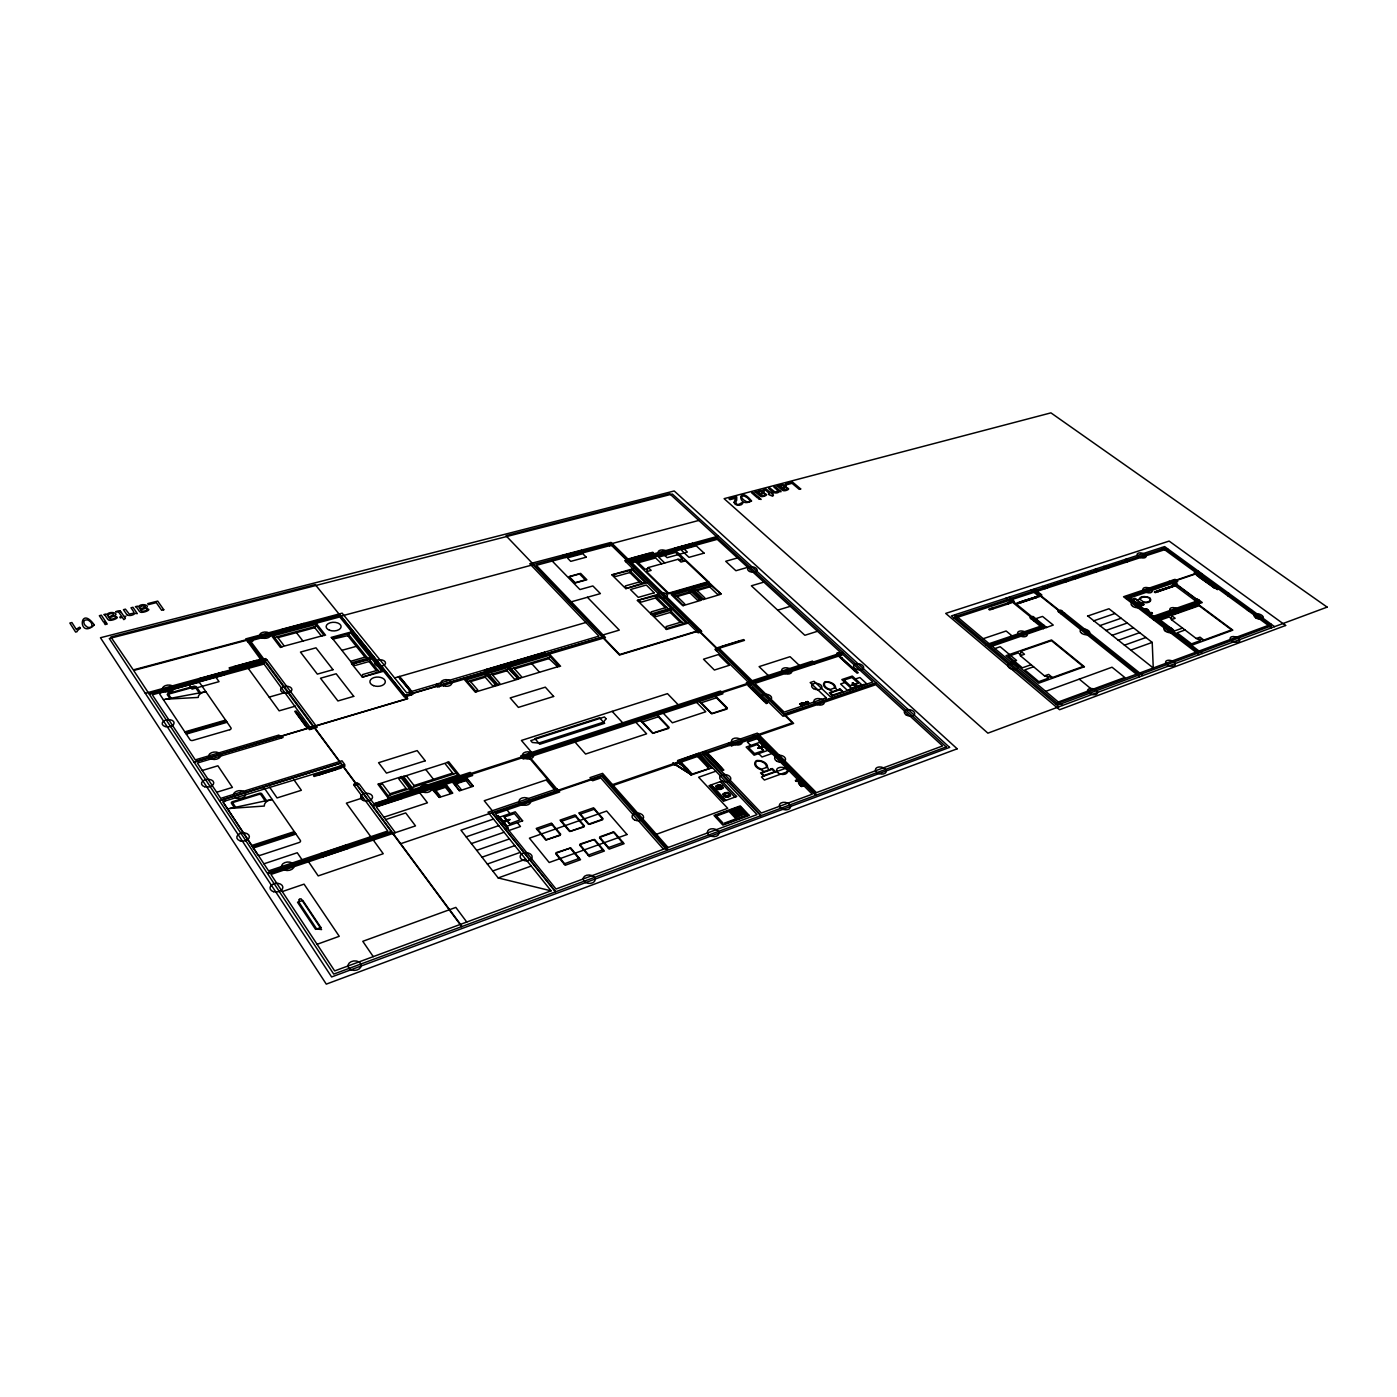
<?xml version="1.0" encoding="UTF-8"?>
<svg xmlns="http://www.w3.org/2000/svg" width="1397" height="1397" viewBox="0 0 1397 1397"><rect width="100%" height="100%" fill="white"/><g stroke="black" fill="none" stroke-linecap="round" stroke-linejoin="round"><path stroke-width="1.5" d="M388.768 798.874L377.854 784.119L379.181 783.961L389.326 797.443L410.875 790.44L400.625 777.116L401.603 776.54L412.953 791.016L401.882 776.627M383.564 671.259L362.172 677.196L381.521 670.927L371.881 658.965L351.73 664.046L372.72 657.83L351.73 631.811L331.054 637.451M507.757 819.725L509.992 819.515L508.421 820.441M726.178 793.758C722.459 795.033 729.199 797.355 728.151 794.718M1020.369 655.717L1020.858 651.264L1051.452 640.664L1083.094 666.474L1052.378 677.528L1044.502 675.886L1020.369 655.717L1024.507 654.285L1020.858 651.264M721.079 787.402L720.084 788.065M107.988 615.536C109.123 611.729 117.488 614.313 111.812 615.815M719.176 786.005L717.831 787.349L720.276 788.135M92.167 625.961L91.538 623.341A30.28 16.799 -5.1 0 0 90.491 621.822L88.343 620.146A3.161 1.764 -4.6 0 0 83.453 621.298M725.951 797.408L726.213 796.517M727.191 793.217L727.47 792.326M718.634 789.637L718.914 788.746M719.909 785.498L720.171 784.608M703.704 599.365L693.034 589.063L709.554 584.278L721.271 594.144L709.781 583.248L691.236 588.608L702.918 599.662L720.311 594.441M673.354 608.446L651.508 614.732L651.019 613.982L670.962 608.114L657.935 595.297L637.189 600.483L658.598 594.109M646.549 571.67L648.26 567.566L678.034 559.289L685.456 560.808L707.703 581.885L668.569 593.166L646.549 571.67L651.159 570.395L648.26 567.566M83.628 621.316L84.239 623.953A30.542 16.974 -4.1 0 0 85.287 625.472L87.435 627.183A3.073 1.711 -4.6 0 0 92.307 626.118M632.998 568.771L611.746 574.883L632.317 569.941L644.925 582.357L625.612 588.678L647.16 582.706M508.159 819.602L509.695 819.812L505.854 821.436M466.546 777.64L473.373 786.354L466.249 778.478L453.746 782.564L459.526 790.894L452.506 782.215M486.261 672.865L497.419 685.49L498.327 685.071L488.182 673.371L507.303 667.696L518.584 679.169L507.705 666.509L518.671 678.942M485.964 672.952L496.738 685.735L485.527 674.157L466.161 679.902L476.22 691.742L475.294 692.161L464.241 679.396M504.23 817.035L509.503 823.811L519.841 819.952L514.428 813.63L504.265 817.001L509.888 823.828M854.004 683.727L852.222 682.941L853.2 684.006M759.758 747.919L761.644 746.417M763.478 750.538L757.331 744.496L748.809 747.517M762.849 747.36L758.1 748.146M761.522 746.679L762.832 746.906M784.677 486.802L783.612 487.326A14.022 7.299 9 0 0 781.691 488.234L781.36 487.937A4.401 2.288 8.8 0 1 780.556 487.047L782.198 485.58L784.73 486.139M799.032 782.844L800.289 783.088M800.202 783.438L798.997 783.246M762.657 492.617L761.662 493.106A14.127 7.422 8.6 0 0 759.601 494.067L759.287 493.77M351.118 661.165L366.503 656.695M683.535 605.582L673.005 595.035L689.751 590.198L700.334 600.396L701.416 600.151L689.978 589.15L671.189 594.581L682.819 605.739L700.456 600.466M652.05 614.697L652.853 615.501L672.69 609.668L685.944 622.73L665.845 628.807L666.421 629.488L688.25 623.097M1137.664 600.343L1139.376 598.842A7.369 3.859 15.5 0 1 1149.364 597.672A2.427 1.257 15.5 0 1 1150.237 598.335A7.369 3.859 15.4 0 1 1144.335 602.613L1140.965 602.858M852.502 683.081L853.689 683.29M774.217 771.86L764.264 775.405L761.819 773.414M761.854 772.978L771.947 769.38L774.375 771.388M844.417 679.937L851.995 677.528L858.125 683.046L850.162 685.735L844.364 680.339M690.747 774.148L674.751 763.6M804.777 703.896L803.746 703.721M803.781 703.267L804.864 703.459M855.837 685.91L852.467 683.5M504.474 820.545L508.857 820.126M763.338 750.66L754.607 753.577L748.792 747.849M858.002 683.447L850.284 685.787M668.814 728.361L652.696 733.373L640.594 720.73M801.441 705.642L804.218 704.472M807.553 703.582L806.244 701.975M507.67 819.934L504.317 820.86L505.47 821.68M727.104 709.03L711.649 713.85L699.303 701.556M675.415 763.129L677.737 762.186L687.062 768.577M758.798 747.692L761.417 746.784M675.659 763.303L677.667 762.5L687.97 769.52M784.8 487.902L785.131 487.763A8.225 4.261 8.7 0 0 785.76 487.483C788.729 484.218 779.334 483.973 779.491 486.243A3.702 1.921 8.7 0 0 778.426 485.859L776.959 486.243A3.754 1.956 8.7 0 1 778.146 486.82A15.594 8.12 8.5 0 1 778.81 487.343L781.464 489.596A7.439 3.859 8.9 0 0 782.18 490.137C784.363 492.233 792.082 488.479 786.93 488.112M842.059 691.986L832.822 695.06L830.639 693.349M830.674 692.825L839.859 689.751L842.147 691.48M717.429 648.522L714.915 649.308L783.036 716.259L875.797 684.687L942.608 745.946L816.389 792.64L757.331 733.146L698.814 753.227L757.017 814.608L556.006 889.016L495.446 813.822L559.708 791.959L557.019 788.816L488.024 812.216L551.082 890.832L334.669 970.915L270.948 874.435L415.503 825.889L405.706 812.932L385.642 819.585M1055.73 704.071L1271.322 624.302M735.678 816.826L745.422 813.229M735.887 817.035L745.631 813.438M724.275 823.165L746.924 814.818L739.956 807.431L717.342 815.691M723.995 824.143L747.343 815.516M1058.332 702.01L1124.777 677.458L1112.029 667.207L1045.689 691.358M731.609 812.46L741.336 808.898M731.818 812.67L741.545 809.107M1203.847 640.07L1231.595 629.89L1199.115 605.722L1171.419 615.483L1171.419 619.639L1196.251 638.516L1203.847 640.07L1200.006 637.154L1196.251 638.516M732.412 813.316L742.139 809.736M732.604 813.525L742.331 809.963M1191.536 645.309L1232.852 630.152L1199.097 605.041L1157.886 619.57M733.198 814.154L742.925 810.592L733.39 814.381M734.036 815.045L743.763 811.482M734.228 815.272L743.972 811.692M734.822 815.9L744.566 812.321M735.032 816.11L744.758 812.53M656.415 834.306L727.715 808.322L698.64 777.238L715.858 771.196M800.254 782.093L798.351 782.791L799.521 783.961L801.424 783.263M800.83 783.595A7.247 4.628 10.4 0 1 799.032 784.084L799.8 784.87A7.282 4.68 10.7 0 1 801.372 784.136M715.875 815.377L739.188 806.855M801.686 784.887L800.114 785.463L802.699 785.9M802.594 784.555L800.603 785.568M740.55 808.06L730.823 811.622L736.586 817.769M800.9 785.865L803.712 784.852M731.015 811.832L740.742 808.269M801.197 786.179L803.677 785.551M608.009 847.787L622.975 842.356M564.021 863.922L579.406 858.334M588.085 855.174L603.242 849.673M797.233 780.382L795.452 780.748L798.036 781.185M796.238 781.15L799.032 780.137M796.534 781.447L799.014 780.836M1246.578 609.511L1247.765 609.092M1248.481 610.908L1251.468 609.825M556.041 852.676L570.657 847.944M580.034 844.067L594.423 839.405M599.889 836.803L612.934 832.123M1182.508 628.074L1174.58 630.92L1160.383 620.076L1169.132 616.985L1171.419 618.714M556.373 853.078L569.801 848.258M580.366 844.469L593.585 839.737M600.221 837.205L613.283 832.507M789.34 771.057L764.386 780.032L761.435 776.976L786.371 768.053M1185.04 629.995L1177.095 632.841L1191.519 643.86L1200.285 640.647L1197.945 638.866M493.508 819.061L460.958 830.185L498.188 877.945L531.209 866.053M1130.662 650.164L1152.211 642.41L1153.258 667.993L1087.809 615.99M317.084 944.302L339.244 936.304L304.057 884.144L282.281 891.583M492.757 870.977L525.709 859.207M1124.393 645.204L1145.924 637.503M1044.502 675.886L1048.641 674.402L1052.378 677.528M589.324 823.916L602.334 819.323M1033.588 666.771L1024.804 669.879L1038.809 681.649L1048.536 678.156L1046.248 676.253M546.664 839.632L560.022 834.9M570.535 831.198L583.702 826.535M589.656 824.317L602.683 819.707M560.354 835.301L545.93 840.016M584.033 826.919L569.766 831.547M1171.419 619.639L1175.156 618.312L1171.419 615.483M487.361 864.045L520.243 852.38M1118.159 640.28L1139.673 632.649M771.965 753.507L762.029 756.999L758.693 753.612M1153.503 619.727L1202.293 602.561L1198.748 599.924L1195.727 600.989M1225.798 594.354L1228.784 593.306M482 857.182L514.812 845.622M1111.942 635.391L1133.456 627.812M1031.143 664.728L1022.36 667.818L1008.582 656.223L1018.256 652.87L1020.474 654.722M1227.666 595.716L1228.871 595.297M476.691 850.354L509.434 838.916M579.877 814.259L594.703 809.073M1105.778 630.518L1127.274 623.01M537.304 829.748L552.531 824.422M561.123 821.419L576.14 816.18M1194.487 600.064L1197.142 598.859L1198.626 599.977M720.415 768.018L721.551 767.617M1150.395 617.352L1199.185 600.256M770.026 751.534L759.182 740.585M769.73 751.9L758.676 740.497M764.683 490.417L763.199 489.876M1213.609 587.753L1214.552 587.421M1146.989 611.24L1149.609 611.642L1148.177 612.148M1147.636 609.825L1145.226 609.057L1147.496 611.065A6.339 3.335 15.7 0 1 1148.805 610.646L1148.02 610.035A6.304 3.318 15.5 0 1 1146.867 610.576M761.627 746.417L763.216 747.011L761.749 746.522M1149.993 612.707L1152.403 613.458M707.546 767.058L708.593 766.691L698.151 755.672L697.12 756.039M1150.202 612.864L1151.39 612.445M1150.412 613.021L1151.372 612.672M1149.574 613.65L1151.687 612.916M1148.369 612.078L1150.918 613.405M1011.253 662.335L1016.579 660.467L1000.2 646.724L994.891 648.557M1151.023 613.493L1152.001 613.143M690.642 774.549L712.103 767.704L691.096 775.038L677.562 760.527L698.5 753.35L677.999 760.998M1151.233 613.65L1152.403 613.231M507.111 828.299L508.071 827.967L498.17 815.673L497.21 816.005M1144.702 609.476L1147.181 611.17M1145.435 609.214L1146.623 608.813M1145.645 609.371L1146.623 609.04M471.4 843.578L504.09 832.245M508.892 830.517L520.47 826.5L517.344 822.658M1099.649 625.681L1121.127 618.242M1144.807 610L1146.92 609.267M1146.256 609.843L1147.234 609.511M1146.466 610L1147.636 609.598M1142.205 603.801L1144.073 604.534L1142.624 604.115M466.161 836.855L498.781 825.627M705.712 754.555L708.262 753.682L723.856 770.026L722.72 770.428L706.376 753.28M731.574 745.649L729.426 745.352M1093.572 620.879L1115.033 613.493M756.074 737.441L731.749 745.823L728.902 742.907M1140.685 605.477L1142.397 604.884M1140.249 606.088L1143.654 604.918L1134.993 598.3L1131.605 599.47M757.279 738.646L747.36 742.069L750.713 745.474M709.397 756.441L710.532 756.056M703.459 752.18L705.153 751.603L706.655 753.175M729.304 743.309L727.627 743.885L729.147 745.439M1126.541 599.069L1177.723 581.571L1177.007 580.785L1175.069 579.336L1123.52 596.746L1199.115 654.687M1201.612 573.521L1196.443 575.215L1217.538 589.604L1194.243 572.84L1198.574 571.303M1173.113 584.208L1176.152 583.16L1177.496 584.295L1154.289 591.944L1155.249 592.677L1175.314 585.832M988.622 647.387L1053.268 625.088L1042.529 616.426L1035.788 618.679M1132.862 599.488L1135.307 599.016M1157.362 591.036L1171.646 586.269M1157.991 591.507L1172.17 586.653M1200.32 577.031L1199.359 577.345L1213.818 587.683M1087.512 616.094L1108.956 608.76L1152.211 642.41M854.562 685.49L853.497 684.059M802.821 703.058L801.319 702.935L802.821 703.058A6.88 4.174 10.2 0 0 803.834 704.228L801.808 704.804M805.37 703.599L807.379 702.901M805.737 703.966L808.863 703.128M801.389 705.59L802.769 705.188M807.483 703.512L808.793 703.075M849.446 689.332L864.202 684.338M985.653 644.873L1043.769 625.14M1033.518 620.67L1036.853 619.535M1058.891 612.305L1062.174 611.205M983.209 638.708L1006.137 630.99L1012.074 635.914M853.532 683.989L856.239 685.508L853.672 683.447M1061.406 614.313L1064.671 613.213M321.135 853.742L345.6 845.552M1030.742 617.107L1032.872 616.391L1046.755 627.567M1030.986 617.299L1029.903 617.649L1031.091 618.609M1031.021 618.644L1034.356 617.526M323.056 856.501L347.539 848.293M844.958 682.504L840.592 683.971L847.49 690.432L866.821 683.884L859.888 677.493L855.47 678.977M854.3 670.612L855.505 670.211M763.565 700.91L764.84 700.491M653.377 732.919L668.29 727.977M712.243 713.396L726.615 708.646M263.928 863.817L297.264 852.746L302.014 859.714M439.182 797.198L440.352 796.203L435.393 789.881M451.877 793.007L449.974 793.042L444.997 786.738M459.945 790.353L461.097 789.375L456.103 783.106M472.5 786.214L470.597 786.249L465.568 779.997M452.157 793.286L445.695 785.184L433.035 789.322L439.339 797.39L452.768 793.147L446.01 784.346M460.137 790.615L472.71 786.459M383.861 817.193L427.447 802.804L419.729 792.798M1011.76 601.688L988.674 609.232L989.6 610L1011.62 602.788L1005.892 598.213M435.847 790.458L445.451 787.314M456.557 783.682L466.039 780.574M1011.987 601.88L1014.117 601.181L1009.228 597.13M750.66 688.197L751.935 687.778M841.134 658.511L842.321 658.109M1037.203 594.982L1040.468 593.917M1024.839 600.361L1016.876 602.98L1017.819 603.731L1039.438 596.624L1031.003 590.04M1025.101 600.273L1041.865 595.035L1034.269 588.975M1020.177 602.02L1035.561 597.078M1020.788 602.509L1036.085 597.497M718.687 691.672L720.642 691.044L722.93 693.785L523.246 759.025L520.679 755.987L718.634 691.62L721.376 694.361M748.233 682.068L746.33 682.679L767.529 703.145L766.255 703.564L748.006 685.595L750.94 684.705M376.474 803.275L399.699 795.731M251.67 845.517L294.296 831.634M1043.926 587.788L1067.064 580.261M1074.503 577.834L1097.134 570.447M1105.586 567.706L1127.693 560.494M252.211 846.355L294.854 832.455M378.412 805.877L401.655 798.298M252.77 847.176L295.413 833.258M954.273 618.347L1167.578 548.742M253.311 848.014L295.972 834.079M1009.472 601.112L1012.79 600.029M641.922 722.162L658.93 716.591M700.665 702.953L717.045 697.592M433.856 790.37L446.534 786.232M454.566 783.595L467.087 779.509M414.071 785.551L452.611 773.1M389.885 793.81L406.16 788.537M412.063 787.541L456.208 773.24M387.999 795.661L409.513 788.676M363.203 797.739L346.369 803.17L370.781 836.698M379.058 783.874L400.572 776.994M379.425 784.293L382.638 784.241L390.619 794.806M400.869 777.431L398.878 779.037L406.911 789.515M403.576 776.522L447.564 762.448M817.297 631.339L804.847 635.286L751.359 585.797L763.67 582.182M722.022 646.532L740.113 640.909M717.639 648.732L744.479 640.385L743.623 639.564L718.058 647.51L719.961 649.378M337.061 768.525L318.167 775.213M716.19 650.548L720.119 649.326L752.145 680.723L812.46 661.113L814.835 663.715M318.027 775.021L337.41 768.996M340.484 763.024L219.381 800.586L149.287 694.204L265.43 662.283L313.085 726.597L193.956 761.994M340.641 763.233L219.521 800.795L267.106 873.003L391.195 831.442L313.557 726.702L194.096 762.203M216.675 792.256L232.408 787.419L217.897 765.8L202.286 770.48M405.078 776.051L407.016 776.418L414.892 786.616M696.946 631.636L700.857 630.449L611.013 542.403L529.76 563.742L598.911 636.141L406.771 692.912L342.143 613.178L245.732 638.883L311.391 729.077M700.473 631.898L701.731 631.514L700.7 630.501M700.683 632.09L698.186 632.858L624.721 560.651L627.183 559.97M777.692 610.157L790.073 606.385M475.94 691.375L477.722 689.961L469.846 680.741M495.376 685.525L492.425 685.525L484.515 676.375M498.048 684.722L499.777 683.325L491.849 674.192M517.222 678.942L514.306 678.959L506.308 669.896M519.701 678.226L559.079 666.352M476.22 691.812L495.725 685.892M498.327 685.106L517.571 679.309M514.585 668.849L548.899 658.633M681.736 621.909L666.09 626.572L666.509 628.545M304.93 725.165L306.24 724.781M405.2 695.444L602.299 637.102M405.34 695.636L602.474 637.276M486.802 672.359L546.524 654.652M279.313 735.695L281.548 735.992M309.628 726.684L306.694 727.558L294.767 711.387L296.077 711.003L308.58 727.959M313.731 726.405L407.348 698.587L340.065 615.326L249.365 639.564L372.423 805.545L751.027 682.295L698.762 630.99L619.465 655.036L533.113 564.755L341.06 616.112L407.802 698.675L313.888 726.597M467.471 681.439L486.855 675.677M489.509 674.891L508.63 669.198M511.25 668.692L550.54 657.009M470.562 681.596L485.248 677.213M492.582 675.03L507.059 670.735M671.695 612.008L656.101 616.601L653.325 615.361M408.972 689.874L410.194 689.507M603.015 634.937L619.29 630.117L587.404 597.27M409.286 692.598L412.045 691.777L399.577 676.462L398.355 676.812L412.971 694.309L404.449 697.12L339.75 616.95L252.455 640.315M437.313 684.303L435.794 684.757L437.366 687.08L605.477 637.521L536.308 565.314L609.529 545.703M484.916 670.176L544.586 652.539M666.771 607.311L651.194 611.869L651.596 613.789M683.29 605.076L684.862 604.063L676.427 595.786M700.089 600.134L697.417 600.134L689.105 592.118M703.389 598.999L704.926 597.986L696.439 589.813M719.944 594.127L717.307 594.109L708.943 586.181M400.153 679.029L401.376 678.68M296.496 713.727L297.805 713.343M186.29 734.071L227.1 722.284M694.414 590.39L710.951 585.605M295.448 706.114L279.156 710.829L248.282 668.412M674.384 596.379L691.131 591.525M394.635 677.929L585.867 622.486M677.196 596.536L689.874 592.852M697.208 590.547L709.728 586.915M747.762 567.322L735.905 570.727L725.707 561.28L737.529 557.944M184.823 731.871L225.598 720.136M185.312 732.604L226.104 720.852M185.801 733.338L226.593 721.568M656.922 597.584L641.398 602.072L638.656 600.85M557.665 666.788L548.078 657.743M377.801 670.193L362.539 674.576L362.539 676.375M269.167 697.103L285.372 692.493M351.206 662.929L370.519 657.481L350.804 632.998L331.665 638.219M640.821 581.554L625.367 585.919L625.734 587.788M571.286 601.828L600.413 593.603L592.887 585.954L579.93 589.569L552.234 561.053M370.519 661.13L355.292 665.443L352.987 664.308M631.269 572.141L615.867 576.437L613.178 575.25M647.876 568.474L645.082 569.26L638.359 562.712L655.612 557.962L661.707 563.829M679.693 559.621L682.435 558.87L675.642 552.426L658.633 557.124L664.728 562.991M685.456 560.808L680.95 562.065L678.034 559.289M575.389 582.619L585.326 579.877M575.634 582.863L586.88 579.755L580.628 573.381L569.4 576.455M341.863 650.338L356.305 646.34M199.579 678.767L222.542 672.463M625.856 561.769L629.698 560.703M675.205 548.27L692.493 543.52M201.151 681.038L224.149 674.716M677.143 550.086L694.431 545.336M264.295 663.994L152.308 694.815L195.283 759.881L278.876 735.084L281.059 738.105M631.863 562.834L717.237 539.347L840.226 652.085L836.628 653.255L858.247 672.743L857.042 673.144L838.427 656.014M260.75 659.192L229.125 667.836L229.772 668.744L265.814 658.598L266.792 659.925M233.928 666.771L256.297 660.641M349.302 635.286L332.992 639.075M234.294 667.26L256.664 661.13M631.688 558.241L649.308 553.422M632.09 558.643L649.745 553.823M627.375 560.162L653.534 552.985L652.766 552.252L627.829 559.079L629.541 560.756M569.627 576.699L579.545 573.975M145.288 693.314L266.984 659.873L317.136 727.366L309.435 729.653L308.266 728.064M629.488 560.511L718.425 536.116M281.618 646.828L324.017 635.321M580.663 551.378L564.58 555.098M247.356 641.101L251.914 639.878L252.874 641.171L248.16 642.166M533.497 564.458L698.814 520.435M284.167 631.514L305.699 625.751M608.97 545.162L612.794 544.149M565.104 557.316L583.335 552.426M611.973 545.057L613.196 544.725L612.27 543.817L608.603 544.795L609.721 545.895L612.165 545.249M274.51 637.451L316.77 626.118M277.898 637.626L314.814 627.707M282.543 629.383L304.057 623.656M563.27 555.447L581.501 550.575M322.567 635.722L320.943 635.46L314.115 626.816M589.534 824.352L588.556 824.265M613.073 832.088L614.069 832.175M227.536 808.968L272.136 799.451A9.255 5.955 -3.6 0 0 264.295 806.052L230.138 808.409M802.699 705.136L800.935 703.774M163.397 699.653L205.9 691.725A8.766 5.221 -3.6 0 0 198.234 697.435L165.859 699.181M146.877 608.917C153.548 609.179 141.202 614.156 139.787 611.694A9.15 5.082 -3.5 0 1 139.071 610.926L137.168 608.201A19.279 10.687 -4 0 0 136.539 607.416A4.628 2.567 -3.7 0 0 135.404 606.682L137.465 606.158A4.558 2.532 -3.7 0 1 138.39 606.839C140.695 602.683 151.19 605.215 145.864 608.097A10.111 5.605 -3.5 0 1 144.799 608.516L144.048 608.778A22.003 12.346 -3.5 0 0 140.748 610M115.41 616.828C121.993 616.985 109.507 622.364 108.058 619.552A9.273 5.151 -4.1 0 1 107.464 618.854L105.508 615.972A19.541 10.827 -4.6 0 0 104.985 615.309A4.68 2.602 -4.3 0 0 103.849 614.558L105.945 614.034A4.628 2.567 -4.3 0 1 106.871 614.732C109.385 610.437 119.967 613.196 114.414 615.99A10.25 5.675 -4.1 0 1 113.314 616.409L112.686 616.636A22.3 12.503 -4.1 0 0 109.193 617.928M764.892 493.944C770.463 494.59 760.911 498.048 760.16 496.022A7.491 3.912 8.5 0 1 759.374 495.429L756.72 493.176A15.699 8.242 8.1 0 0 756.056 492.635A3.772 1.973 8.3 0 0 754.869 492.058L756.336 491.657A3.72 1.956 8.3 0 1 757.331 492.215C758.641 488.845 766.621 490.976 763.845 493.246A8.277 4.313 8.4 0 1 763.094 493.595L762.762 493.717A18.021 9.465 8.7 0 0 760.37 494.73M757.366 744.496L763.53 750.259M1140.476 605.53L1132.845 599.942M352.254 664.466L361.928 676.585M118.326 612.13L115.741 611.607M612.427 575.389L625.123 587.98M715.474 786.284L716.871 786.581M721.952 787.664L723.349 787.96M722.755 794.02L724.152 794.317M729.269 795.417L730.648 795.714M498.188 877.945L551.082 890.832M759.217 747.535L757.768 748.216L762.116 747.5M720.031 786.144L721.079 787.14M766.499 489.561L766.621 489.614A8.592 4.488 8.4 0 1 767.844 490.539L773.012 493.805L772 494.084L773.432 495.324L772.646 496.197L769.188 494.817L768.42 494.154L769.834 493.787L765.975 490.487M120.125 611.135L120.229 611.205A10.652 5.902 -4.1 0 1 121.225 612.392M832.734 691.637L829.364 689.786A7.98 4.767 10.6 0 1 824.649 682.05A2.619 1.572 10.5 0 1 825.732 681.684A7.998 4.785 10.6 0 1 835.616 687.673L836.908 690.223M764.229 771.563L760.701 769.52A8.469 5.396 9.5 0 1 756.056 760.876A2.777 1.764 9.4 0 1 757.244 760.474A8.487 5.413 9.4 0 1 767.512 767.11L768.769 769.957M1142.397 604.43L1135.394 599.069M1274.57 626.659L1164.644 546.594L951.409 615.92L1058.909 706.777M1226.985 593.935L1249.686 610.472M1161.675 547.554L1271.584 627.759M1200.093 577.101L1214.342 587.508M1173.55 579.79L1176.588 582.043M1175.244 582.497L1176.152 583.16M1169.184 581.274L1199.255 603.626M1171.419 586.094L1172.397 586.827M1125.93 559.184L1128.863 561.367M1125.86 561.088L1127.047 561.961M1157.24 590.931L1158.218 591.664M1107.437 567.095L1108.607 567.985M1103.822 566.361L1106.756 568.579M1095.37 569.12L1098.304 571.356M1095.265 571.059L1096.435 571.949M1148.788 611.938L1151.425 613.807M1126.663 595.681L1202.276 653.517M1076.406 577.205L1077.576 578.114M1072.756 576.472L1075.673 578.725M1065.317 578.882L1068.216 581.169M1065.143 580.873L1066.313 581.781M1045.864 587.159L1047.034 588.085M1042.179 586.408L1045.078 588.713M1142.938 675.554L1060.742 610.07L1057.826 611.31L1139.638 676.777M1035.352 596.903L1036.295 597.654M1020.072 601.932L1020.997 602.683M1030.549 618.26L1043.419 628.72M1007.499 603.085L1008.424 603.836M1079.27 679.134L1091.965 689.577M991.922 608.166L992.848 608.935M118.815 612.305L121.766 616.548L119.74 617.055L120.317 617.893L122.325 617.387L123.827 619.622L125.381 618.469L124.316 616.88L125.782 616.514L123.739 616.042L121.277 612.375M954.867 614.802L1062.418 705.468M838.427 652.661L841.238 655.245M841.396 658.424L854.562 670.525M864.306 684.74L850.04 689.577M692.248 543.311L694.658 545.563M691.253 543.87L676.445 547.921M691.498 544.376L692.947 545.738M843.421 692.004L840.296 689.088L829.347 692.79L832.455 695.723M810.627 661.707L813.421 664.326M839.841 688.983L838.479 689.699M683.657 548.584L687.376 552.077L667.067 557.7L663.383 554.172M677.178 548.322L678.628 549.685M674.978 548.043L677.388 550.313M799.294 665.391L790.073 656.677L759.095 666.631L768.245 675.484M808.182 702.481L805.79 701.888L806.872 702.918M807.029 701.713L808.357 703.162M806.645 701.853L808.566 703.704M805.912 704.123L804.602 702.866L803.083 703.372L804.393 704.647M802.088 704.542L799.695 703.948L800.778 704.996M800.533 703.913L802.472 705.764M800.149 704.036L801.738 705.415M610.786 543.992L629.087 561.943L717.604 537.635L669.669 493.752L505.976 535.715L619.692 654.529L698.43 630.641L610.262 544.114M751.638 687.883L764.683 700.543M750.94 688.11L763.845 700.823M629.75 570.64L642.358 583.073M670.106 610.437L683.36 623.499M655.35 596.048L668.377 608.882M629.855 572.543L639.389 581.955M655.49 598.003L665.339 607.73M670.263 612.427L680.287 622.329M637.992 601.024L650.985 614.016M652.678 615.536L665.898 628.755M581.274 550.348L583.562 552.653M580.209 550.924L581.781 552.845M715.683 696.212L727.366 708.017M753.227 734.56L812.233 794.195L761.348 813.019L703.058 751.761M716.434 697.802L726.737 708.227M797.914 780.818L799.451 782.39M800.743 783.507L802.175 785.131M565.296 555.5L566.676 556.897M563.043 555.22L565.331 557.543M771.965 768.542L770.463 769.345M775.649 771.895L772.436 768.629L760.527 772.89L763.722 776.156M579.318 573.748L585.57 580.122M701.277 702.743L711.562 713.256M696.684 702.412L705.782 711.754L672.376 722.79L663.348 713.291M569.522 576.926L574.97 582.532M569.12 577.031L574.569 582.636M678.209 704.769L667.487 693.645L521.43 740.445L531.646 752.424M710.27 756.144L721.306 767.704M698.605 753.926L711.3 767.337M698.256 754.048L710.968 767.459M696.003 754.851L708.681 768.263M657.585 715.177L669.093 727.331M720.241 781.691L734.839 797.146M658.301 716.801L668.447 727.54M740.654 807.169L747.622 814.556M711.317 784.852L725.899 800.376M711.37 785.516L724.973 800.027M716.609 791.558L719.106 794.195M715.805 791.837L718.285 794.491M709.92 786.04L723.524 800.551M729.653 812.041L735.416 818.205M679.553 760.492L692.179 774.025M642.568 721.952L652.678 732.779M635.862 722.266L646.619 733.827L585.587 754.048L575.058 742.104M717.063 816.651L722.79 822.85M715.578 816.337L722.511 823.828M612.148 711.37L622.695 722.808M549.475 654.11L560.599 666.282M559.359 666.648L549.056 655.385L509.8 667.05L519.963 678.54M544.341 652.277L546.768 654.931M543.171 652.958L525.22 658.249M543.363 653.569L544.813 655.158M531.82 663.715L539.504 672.254M525.988 658.703L527.664 660.589M524.067 658.598L505.906 663.959M524.259 659.209L525.709 660.833M513.764 667.941L521.552 676.724M506.674 664.413L508.124 666.037M668.098 847.525L602.578 773.379L589.988 777.64L592.695 780.731L600.797 777.972L663.505 849.219M504.754 664.308L486.383 669.739M504.946 664.937L506.378 666.561M486.435 669.373L488.81 672.114M484.672 669.896L487.047 672.638M603.05 818.729L593.603 807.798L578.777 812.967L588.172 823.986M614.436 832.437L624.127 843.683L609.162 849.132L599.505 837.798M594.162 809.265L602.491 818.939M613.877 832.647L622.416 842.566M580.436 814.067L588.731 823.793M600.064 837.606L608.586 847.595M554.487 789.672L546.227 779.945L484.235 800.725L492.32 810.749M584.417 825.941L575.04 814.888L560.04 820.126L569.365 831.267M575.581 816.372L583.859 826.133M594.755 839.649L604.395 851.017L589.22 856.536L579.633 845.08M594.196 839.859L602.683 849.882M762.71 491.954L760.282 491.36L758.536 492.862A4.435 2.323 8.5 0 0 759.322 493.752M561.699 821.226L569.941 831.058M580.209 844.888L588.661 854.964M437.034 683.971L439.356 686.765M560.756 834.306L551.448 823.112L536.221 828.438L545.476 839.702M551.972 824.632L560.18 834.515M570.989 848.189L580.541 859.696L565.156 865.284L555.639 853.707M570.413 848.398L578.829 858.544M537.88 829.556L546.052 839.51M556.216 853.497L564.598 863.713M401.114 678.75L409.932 689.594M400.433 678.959L409.251 689.804M506.971 809.911L509.992 813.63M409.007 692.248L411.312 695.095M507.81 819.969L505.889 821.401M507.862 828.316L497.419 815.656L507.67 828.386M369.349 659.681L378.989 671.66M492.006 812.967L555.43 891.862L462.075 926.49L400.869 843.928M348.063 633.749L367.76 658.266M369.105 661.532L376.387 670.595M347.766 635.705L364.966 657.114M448.681 761.679L459.962 775.737M447.284 762.116L457.71 775.125L413.547 789.462L403.314 776.173M453.449 774.13L445.416 764.089M332.172 638.097L351.712 662.772M316.141 623.272L325.588 635.251M324.244 635.618L315.512 624.529L273.288 635.827L281.845 647.125M425.718 769.45L433.454 779.282M303.848 623.394L305.908 626.013M431.778 788.973L439.356 797.443M302.643 624.669L303.865 626.24M296.443 632.631L302.939 641.048M284.796 629.418L286.018 631.007M282.334 629.121L284.359 631.776M399.455 795.399L401.899 798.613M277.217 636.718L283.766 645.362M400.013 798.84L380.071 805.336M397.726 796.36L399.193 798.298M271.228 635.286L280.465 647.51M378.465 802.629L379.932 804.585M466.755 922.037L455.841 907.404L362.783 941.316L373.261 956.631M376.23 802.961L378.639 806.209M395.351 832.664L376.282 806.977L472.64 775.527L470.125 772.419L373.855 803.729L359.134 783.909L354.14 785.498L387.79 831.005L268.591 870.89L222.874 801.651L344.797 764.613L341.968 760.806L220.709 798.368L197.361 763.024L283.05 737.511L281.88 735.905M344.099 764.823L345.024 766.08L313.522 775.632L314.133 776.47L341.514 767.931L340.135 766.062M358.435 784.136L357.492 782.861L354.838 783.7L353.651 784.346L354.436 785.393M297.509 713.43L306.083 724.833M296.793 713.64L305.227 725.078M256.157 660.449L256.804 661.34M373.296 840.068L383.232 853.724L318.202 875.902L308.545 861.809M233.788 666.561L234.434 667.452M222.333 672.184L224.341 674.995M345.356 845.202L347.783 848.625M220.901 672.9L201.22 678.313M345.81 848.87L324.82 855.907M220.988 673.564L222.175 675.257M343.505 846.25L344.972 848.293M293.807 779.613L301.368 790.283L277.06 797.931L269.586 787.122M215.959 677.301L219.032 681.649L192.053 689.123L189.032 684.705M201.954 678.785L203.141 680.496M323.248 853.026L324.68 855.104M199.369 678.471L201.36 681.317M320.891 853.392L323.301 856.85M200.522 692.72L196.261 686.591L194.34 686.137L167.884 693.471L167.221 694.571L169.805 698.448M199.247 692.964L195.458 687.516L193.607 687.167L169.561 693.838L168.897 694.903L171.098 698.203M266.495 800.656L261.798 793.81A1.816 1.153 -3.8 0 0 259.423 793.304L232.443 801.703A1.834 1.17 -4.5 0 0 231.448 803.275L234.259 807.536M265.151 800.952L261.082 794.98A1.816 1.153 -3.8 0 0 258.707 794.456L234.242 802.088A1.834 1.17 -4.5 0 0 233.247 803.677L235.622 807.239M80.328 628.248L79.646 627.183A13.516 7.544 -4.8 0 0 76.398 629.558L71.893 622.538L69.85 623.045L75.613 632.073L76.94 631.741A10.949 6.112 -4.8 0 1 80.45 628.336M741.405 497.088L742.872 499.148A24.675 12.905 8.5 0 0 744.287 500.353L746.627 501.698A2.462 1.292 8.2 0 0 750.084 500.912L748.425 498.764A24.22 12.817 7.9 0 0 747.028 497.559L744.688 496.232A2.55 1.345 8.1 0 0 741.248 497.088M224.847 801.04A2.305 1.467 -4.7 0 0 223.59 803.013L257.589 854.493A2.357 1.554 -4.7 0 0 260.68 855.174L299.168 842.496A2.323 1.537 -3.5 0 0 300.355 840.435L265.587 789.934A2.27 1.449 -3.6 0 0 262.619 789.288M801.808 703.407A6.898 4.208 10 0 1 803.118 704.472M676.131 765.381A3.458 2.218 7.3 0 1 673.179 763.443M675.834 765.189A3.248 2.078 7.3 0 1 673.476 763.635M787.157 488.112A3.108 1.624 8.8 0 1 783.996 489.771A2.113 1.1 8.8 0 1 782.809 489.125M782.46 488.88A17.882 9.325 9 0 1 784.66 487.99M763.408 489.963A3.789 1.973 8.5 0 1 766.482 489.317M765.137 493.927A3.143 1.641 8.5 0 1 761.906 495.621A2.13 1.118 8.5 0 1 760.719 494.957M147.174 608.917A3.842 2.13 -3.5 0 1 142.145 611.118A2.602 1.449 -3.5 0 1 141.045 610.297M126.952 614.645A9.447 5.256 -3.7 0 1 126.341 613.912L123.442 609.668L125.433 609.162L129.327 614.121L133.553 613.126A2.148 1.187 -3.8 0 0 133.763 612.759L133.71 611.938A8.714 4.837 -3.9 0 0 133.344 611.24L130.986 607.782L132.959 607.293L137.29 613.615L134.811 613.335A4.54 2.515 -3.8 0 1 132.453 614.994A4.331 2.41 -3.8 0 1 126.725 614.767M115.968 611.711A4.68 2.602 -4 0 1 120.247 610.821M115.707 616.81A3.894 2.165 -4.2 0 1 110.573 619.046M110.52 619.081A2.654 1.467 -4.2 0 1 109.472 618.225M111.69 615.885A17.497 9.779 -4.1 0 0 108.617 617.072L108.39 616.706A5.483 3.038 -4.1 0 1 107.936 615.536M94.35 624.983C77.708 640.07 78.843 603.539 94.35 624.983M734.036 502.466C734.839 505.958 741.091 506.151 742.785 503.426C743.082 500.056 736.865 508.421 735.817 502.082A26.316 13.9 8.5 0 1 736.69 500.213L736.743 496.861L729.007 498.851L729.933 499.672L735.643 498.17A6.863 3.615 7.9 0 1 735.416 499.131L734.036 502.396M503.811 821.122L505.208 821.75L503.828 821.069M145.305 606.56L143.297 607.922A17.253 9.657 -3.5 0 0 140.171 609.162L139.927 608.795A5.413 3.004 -3.5 0 1 139.456 607.643L142.581 605.704L145.305 606.525M751.534 500.964C737.127 509.014 737.441 483.537 751.534 500.964M777.954 491.028L775.003 491.988L769.974 488.077L768.577 488.444L772.471 491.779A7.649 3.981 8.7 0 0 773.24 492.355A3.51 1.834 8.7 0 0 777.71 492.67A3.667 1.921 8.7 0 0 779.02 491.43L781.08 491.674L775.248 486.697L773.868 487.047L777.046 489.771A7.055 3.685 8.6 0 1 777.605 490.33L777.954 491.115M299.29 899.336L298.644 901.851L316.682 928.953L321.572 929.564L301.001 898.742L299.29 899.336M606.071 718.739L603.487 722.144L538.701 743.064L532.344 742.488L530.755 740.637L604.447 716.958L606.071 718.739M691.148 774.637L672.9 763.129L691.148 774.637M1285.642 625.472L1059.555 709.728L945.699 613.405L1169.132 541.093L1285.642 625.472M957.172 748.809L326.287 984.134L100.462 637.731L674.21 490.976L957.172 748.809M1139.184 674.873L1058.839 704.664L989.268 645.938L1044.659 627.078L1009.734 598.719L1033.885 590.861L1139.184 674.873M1198.574 652.836L1139.83 674.611L1034.531 590.652L1164.644 548.253L1198.137 572.665L1125.93 597.183L1198.574 652.836M1271.183 625.926L1199.01 652.678L1153.87 618.12L1200.233 601.845L1172.991 581.641L1198.539 572.962L1271.183 625.926M461.726 926.613L333.726 974.093L267.735 873.963L391.859 832.333L461.726 926.613M667.137 850.441L555.762 891.74L492.687 813.281L601.705 776.243L667.137 850.441M760.719 815.726L668.36 849.987L611.834 785.935L702.726 754.677L760.719 815.726M815.604 795.364L761.295 815.516L703.302 754.467L756.825 736.062L815.604 795.364M946.206 746.924L816.704 794.963L757.925 735.678L793.636 723.402L784.643 714.566L876.687 683.273L946.206 746.924M949.558 747.395L331.63 976.957L109.28 638.499L672.359 494.014L949.558 747.395M1327.15 607.119L987.889 733.163L724.1 498.659L1050.928 412.866L1327.15 607.119M749.194 815.411L722.913 825.121L714.007 815.481L740.235 805.912L749.194 815.411M801.494 784.677L800.202 785.166L801.599 786.581L802.891 786.109L801.494 784.677M796.831 779.98L795.539 780.434L798.228 781.394L796.831 779.98M736.568 796.517L723.576 801.214L709.012 785.673L721.952 781.08L736.568 796.517M1084.386 666.736L1038.669 683.203L1005.98 655.699L1051.522 639.948L1084.386 666.736M627.026 834.515L549.196 862.508L529.411 838.183L606.665 811.046L627.026 834.515M766.377 767.512L761.836 769.118A7.893 5.012 9.5 0 1 756.248 761.54A2.777 1.764 9.4 0 1 758.1 760.894A7.893 5.029 9.4 0 1 766.377 767.512M320.856 927.468L315.565 929.354L297.526 902.235L302.782 900.401L320.856 927.468M767.529 750.503L754.118 755.201L746.138 747.063L759.531 742.418L767.529 750.503M1199.377 601.688L1153.451 617.806L1126.75 597.357L1172.554 581.798L1199.377 601.688M522.618 820.825L507.059 826.203L499.742 817.123L515.249 811.832L522.618 820.825M792.326 722.825L611.1 785.114L602.369 775.213L557.944 790.3L528.572 755.742L751.761 683.011L792.326 722.825M1042.756 626.799L988.465 645.257L954.605 616.688L1008.617 599.086L1042.756 626.799M801.459 703.599L799.625 704.228L802.349 704.455L801.459 703.599M807.553 701.538L805.72 702.15L808.444 702.394L807.553 701.538M861.635 684.67L851.105 688.232L841.815 679.571L852.31 676.061L861.635 684.67M826.256 697.836L784.171 712.103L754.904 683.412L843.037 654.652L872.881 682.015L830.132 696.527L814.032 681.282L810.155 682.557L826.256 697.836M557.019 790.615L400.695 843.701L373.069 806.418L527.647 756.039L557.019 790.615M876.094 682.749L784.066 714.007L752.302 682.836L843.683 653.063L876.094 682.749M834.568 688.04L830.412 689.437A7.439 4.435 10.6 0 1 824.859 682.644A2.619 1.572 10.5 0 1 826.57 682.068A7.439 4.453 10.6 0 1 834.568 688.04M842.932 652.364L751.569 682.12L629.558 562.415L718.075 538.072L842.932 652.364M604.552 723.314L539.748 744.269L534.824 738.559L599.523 717.779L604.552 723.314M425.229 760.789L386.48 773.1L378.57 762.71L417.179 750.608L425.229 760.789M729.339 665.286L714.391 670.036L703.494 659.209L718.407 654.529L729.339 665.286M553.649 696.457L518.392 707.388L510.184 697.924L545.319 687.167L553.649 696.457M229.789 729.688L192.961 740.393A2.218 1.362 -4.4 0 1 190.079 739.781L159.887 694.379A2.183 1.275 -4.4 0 1 161.144 692.668L197.291 682.714A2.148 1.257 -3.6 0 1 200.068 683.308L230.976 727.889A2.183 1.345 -3.5 0 1 229.789 729.688M353.738 696.352L337.917 700.962L320.489 678.226L336.171 673.773L353.738 696.352M708.96 582.147L668.29 593.865L635.879 562.205L676.183 551.117L708.96 582.147M654.198 592.817L638.289 597.375L630.414 589.534L646.305 585.029L654.198 592.817M333.01 669.704L317.346 674.122L300.46 652.085L315.984 647.824L333.01 669.704M704.088 553.142L688.965 557.351L681.142 549.964L696.23 545.808L704.088 553.142M264.522 662.091L149.025 693.803L133.641 670.473L248.09 639.896L264.522 662.091M586.234 557.193L570.727 561.367L567.304 557.874L582.776 553.718L586.234 557.193M759.985 498.485L758.588 498.851L761.121 499.462L759.985 498.485M800.673 488.95L799.206 489.352L792.082 483.31L786.563 484.776L785.603 483.973L792.605 482.122L800.673 488.95M339.646 614.802L133.274 669.896L110.834 636.98L315.251 584.592L339.646 614.802M758.92 497.542L757.506 497.926L751.726 492.879L753.123 492.512L758.92 497.542M105.596 621.595L103.57 622.102L99.344 615.693L101.352 615.186L105.596 621.595M106.382 622.8L104.356 623.306L105.194 624.564L107.22 624.057L106.382 622.8M163.781 609.773L161.65 610.297L156.307 602.648L148.431 604.622L147.733 603.609L157.704 601.112L163.781 609.773M1143.497 601.985L1140.196 599.47A6.863 3.597 15.5 0 1 1148.561 597.689A2.427 1.257 15.5 0 1 1149.923 598.719A6.863 3.58 15.4 0 1 1143.497 601.985M1167.141 664.658A5.064 2.759 16.6 0 0 1175.244 664.815A5.064 2.759 16.6 0 0 1168.94 660.222A5.064 2.759 16.6 0 0 1167.141 664.658M329.465 630.222A7.474 4.331 -0.2 0 0 341.095 626.869A7.474 4.331 -0.2 0 0 330.303 622.73A7.474 4.331 -0.2 0 0 329.465 630.222M373.47 685.613A7.701 4.645 0.2 0 0 385.31 681.928A7.701 4.645 0.2 0 0 374.082 677.562A7.701 4.645 0.2 0 0 373.47 685.613M717.726 788.432A2.794 1.816 8.5 0 0 722.162 787.594A2.794 1.816 8.5 0 0 718.337 785.341A2.794 1.816 8.5 0 0 717.726 788.432M717.307 788.764A3.493 2.27 8.5 0 0 722.86 787.698A3.493 2.27 8.5 0 0 718.075 784.904A3.493 2.27 8.5 0 0 717.307 788.764M724.606 796.517A3.51 2.288 8.7 0 0 730.16 795.452A3.51 2.288 8.7 0 0 725.34 792.64A3.51 2.288 8.7 0 0 724.606 796.517M725.026 796.185A2.811 1.834 8.7 0 0 729.478 795.33A2.811 1.834 8.7 0 0 725.619 793.077A2.811 1.834 8.7 0 0 725.026 796.185M262.269 637.958A5.518 3.178 -1.7 0 0 270.616 635.146A5.518 3.178 -1.7 0 0 262.461 632.439A5.518 3.178 -1.7 0 0 262.269 637.958M283.329 692.668A5.693 3.423 -1.9 0 0 291.938 689.594A5.693 3.423 -1.9 0 0 283.469 686.748A5.693 3.423 -1.9 0 0 283.329 692.668M377.103 665.723A5.483 3.265 0.4 0 0 385.537 663.173A5.483 3.265 0.4 0 0 377.539 660.082A5.483 3.265 0.4 0 0 377.103 665.723M165.213 726.545A5.972 3.597 -4.7 0 0 174.101 722.895A5.972 3.597 -4.7 0 0 165.09 720.311A5.972 3.597 -4.7 0 0 165.213 726.545M204.713 786.755A6.147 3.859 -4.8 0 0 213.758 782.774A6.147 3.859 -4.8 0 0 204.416 780.067A6.147 3.859 -4.8 0 0 204.713 786.755M240.162 840.802A6.304 4.121 -4.8 0 0 249.365 836.524A6.304 4.121 -4.8 0 0 239.708 833.677A6.304 4.121 -4.8 0 0 240.162 840.802M273.533 891.688A6.461 4.366 -4.8 0 0 282.875 887.13A6.461 4.366 -4.8 0 0 272.921 884.161A6.461 4.366 -4.8 0 0 273.533 891.688M165.405 691.62A5.85 3.44 -4.2 0 0 174.101 688.162A5.85 3.44 -4.2 0 0 165.283 685.665A5.85 3.44 -4.2 0 0 165.405 691.62M211.82 759.165A6.042 3.737 -4.2 0 0 220.691 755.358A6.042 3.737 -4.2 0 0 211.488 752.704A6.042 3.737 -4.2 0 0 211.82 759.165M236.722 798.124A6.147 3.912 -4.3 0 0 245.697 794.107A6.147 3.912 -4.3 0 0 236.285 791.366A6.147 3.912 -4.3 0 0 236.722 798.124M284.551 870.052A6.356 4.261 -4.2 0 0 294.138 866.053A6.356 4.261 -4.2 0 0 284.691 862.665A6.356 4.261 -4.2 0 0 284.551 870.052M351.38 969.902A6.653 4.75 -3.8 0 0 361.247 965.362A6.653 4.75 -3.8 0 0 351.206 961.66A6.653 4.75 -3.8 0 0 351.38 969.902M363.307 800.481A5.99 3.894 -1.2 0 0 372.562 797.285A5.99 3.894 -1.2 0 0 363.849 793.723A5.99 3.894 -1.2 0 0 363.307 800.481M443.513 685.787A5.483 3.335 1.7 0 0 451.825 683.15A5.483 3.335 1.7 0 0 443.687 680.007A5.483 3.335 1.7 0 0 443.513 685.787M524.905 758.361A5.675 3.632 3.3 0 0 533.671 755.829A5.675 3.632 3.3 0 0 525.464 752.092A5.675 3.632 3.3 0 0 524.905 758.361M422.785 791.977A5.902 3.842 0.4 0 0 431.778 788.851A5.902 3.842 0.4 0 0 423.064 785.341A5.902 3.842 0.4 0 0 422.785 791.977M521.64 804.567A5.85 3.859 3 0 0 530.668 801.843A5.85 3.859 3 0 0 522.234 797.914A5.85 3.859 3 0 0 521.64 804.567M585.605 882.467A6.077 4.208 4.7 0 0 595.192 879.9A6.077 4.208 4.7 0 0 586.67 875.255A6.077 4.208 4.7 0 0 585.605 882.467M522.827 860.133A6.042 4.121 2.8 0 0 532.17 857.182A6.042 4.121 2.8 0 0 523.421 853.026A6.042 4.121 2.8 0 0 522.827 860.133M634.535 819.917A5.815 3.859 6.2 0 0 643.598 817.612A5.815 3.859 6.2 0 0 635.356 813.281A5.815 3.859 6.2 0 0 634.535 819.917M721.917 780.801A5.623 3.615 8.6 0 0 730.788 779.072A5.623 3.615 8.6 0 0 723.052 774.637A5.623 3.615 8.6 0 0 721.917 780.801M709.676 835.528A5.815 3.894 8.5 0 0 718.914 833.625A5.815 3.894 8.5 0 0 710.898 828.892A5.815 3.894 8.5 0 0 709.676 835.528M781.394 808.601A5.693 3.702 10.3 0 0 790.527 807.256A5.693 3.702 10.3 0 0 782.966 802.367A5.693 3.702 10.3 0 0 781.394 808.601M778.548 773.274A5.571 3.545 10 0 0 787.489 772.035A5.571 3.545 10 0 0 780.102 767.337A5.571 3.545 10 0 0 778.548 773.274M733.704 744.025A5.483 3.44 8.7 0 0 742.331 742.418A5.483 3.44 8.7 0 0 734.752 738.157A5.483 3.44 8.7 0 0 733.704 744.025M776.627 761.103A5.518 3.493 9.9 0 0 785.498 759.881A5.518 3.493 9.9 0 0 778.181 755.236A5.518 3.493 9.9 0 0 776.627 761.103M877.264 772.698A5.518 3.458 12.4 0 0 886.187 771.895A5.518 3.458 12.4 0 0 879.08 766.97A5.518 3.458 12.4 0 0 877.264 772.698M906.129 714.88A5.309 3.178 12.5 0 0 914.651 714.199A5.309 3.178 12.5 0 0 907.771 709.606A5.309 3.178 12.5 0 0 906.129 714.88M815.831 703.983A5.291 3.196 10.5 0 0 824.282 702.901A5.291 3.196 10.5 0 0 817.175 698.587A5.291 3.196 10.5 0 0 815.831 703.983M783.473 672.97A5.186 3.091 9.6 0 0 791.82 671.957A5.186 3.091 9.6 0 0 784.922 667.801A5.186 3.091 9.6 0 0 783.473 672.97M763.321 699.792A5.309 3.213 9.2 0 0 771.615 698.308A5.309 3.213 9.2 0 0 764.229 694.274A5.309 3.213 9.2 0 0 763.321 699.792M813.525 688.616A5.239 3.143 10.3 0 0 821.873 687.568A5.239 3.143 10.3 0 0 814.853 683.343A5.239 3.143 10.3 0 0 813.525 688.616M855.505 668.849A5.151 3.021 11.1 0 0 863.643 667.853A5.151 3.021 11.1 0 0 856.675 663.75A5.151 3.021 11.1 0 0 855.505 668.849M659.698 597.619A4.994 2.846 6.7 0 0 667.434 596.065A4.994 2.846 6.7 0 0 660.327 592.73A4.994 2.846 6.7 0 0 659.698 597.619M749.543 571.443A4.837 2.689 8.5 0 0 757.139 570.325A4.837 2.689 8.5 0 0 750.416 566.868A4.837 2.689 8.5 0 0 749.543 571.443M660.187 554.609A4.837 2.672 6.7 0 0 667.679 553.195A4.837 2.672 6.7 0 0 660.798 550.034A4.837 2.672 6.7 0 0 660.187 554.609M1231.805 640.786A4.977 2.602 17.1 0 0 1239.68 640.961A4.977 2.602 17.1 0 0 1233.341 636.543A4.977 2.602 17.1 0 0 1231.805 640.786M1165.43 631.234A4.942 2.619 16.1 0 0 1173.34 631.409A4.942 2.619 16.1 0 0 1167.194 627.026A4.942 2.619 16.1 0 0 1165.43 631.234M1255.641 617.788A4.889 2.497 17.1 0 0 1263.325 617.98A4.889 2.497 17.1 0 0 1257.073 613.72A4.889 2.497 17.1 0 0 1255.641 617.788M1171.297 611.676A4.872 2.55 16 0 0 1179.085 611.869A4.872 2.55 16 0 0 1173.009 607.59A4.872 2.55 16 0 0 1171.297 611.676M1144.702 591.595A4.785 2.48 15.4 0 0 1152.228 591.472A4.785 2.48 15.4 0 0 1145.924 587.456A4.785 2.48 15.4 0 0 1144.702 591.595M1132.845 606.438A4.855 2.55 15.4 0 0 1140.476 606.298A4.855 2.55 15.4 0 0 1134.12 602.194A4.855 2.55 15.4 0 0 1132.845 606.438M1081.819 633.435A4.959 2.707 14.9 0 0 1089.695 633.26A4.959 2.707 14.9 0 0 1083.286 628.982A4.959 2.707 14.9 0 0 1081.819 633.435M1009.612 668.133A5.099 2.899 14.1 0 0 1017.837 667.906A5.099 2.899 14.1 0 0 1011.411 663.418A5.099 2.899 14.1 0 0 1009.612 668.133M1019.216 635.425A4.977 2.759 13.9 0 0 1027.232 635.233A4.977 2.759 13.9 0 0 1020.928 630.938A4.977 2.759 13.9 0 0 1019.216 635.425M1089.311 693.314A5.186 2.934 15.7 0 0 1097.536 693.069A5.186 2.934 15.7 0 0 1090.83 688.477A5.186 2.934 15.7 0 0 1089.311 693.314M1138.747 556.757A4.662 2.357 14.9 0 0 1146.081 556.67A4.662 2.357 14.9 0 0 1139.952 552.863A4.662 2.357 14.9 0 0 1138.747 556.757"/></g></svg>
